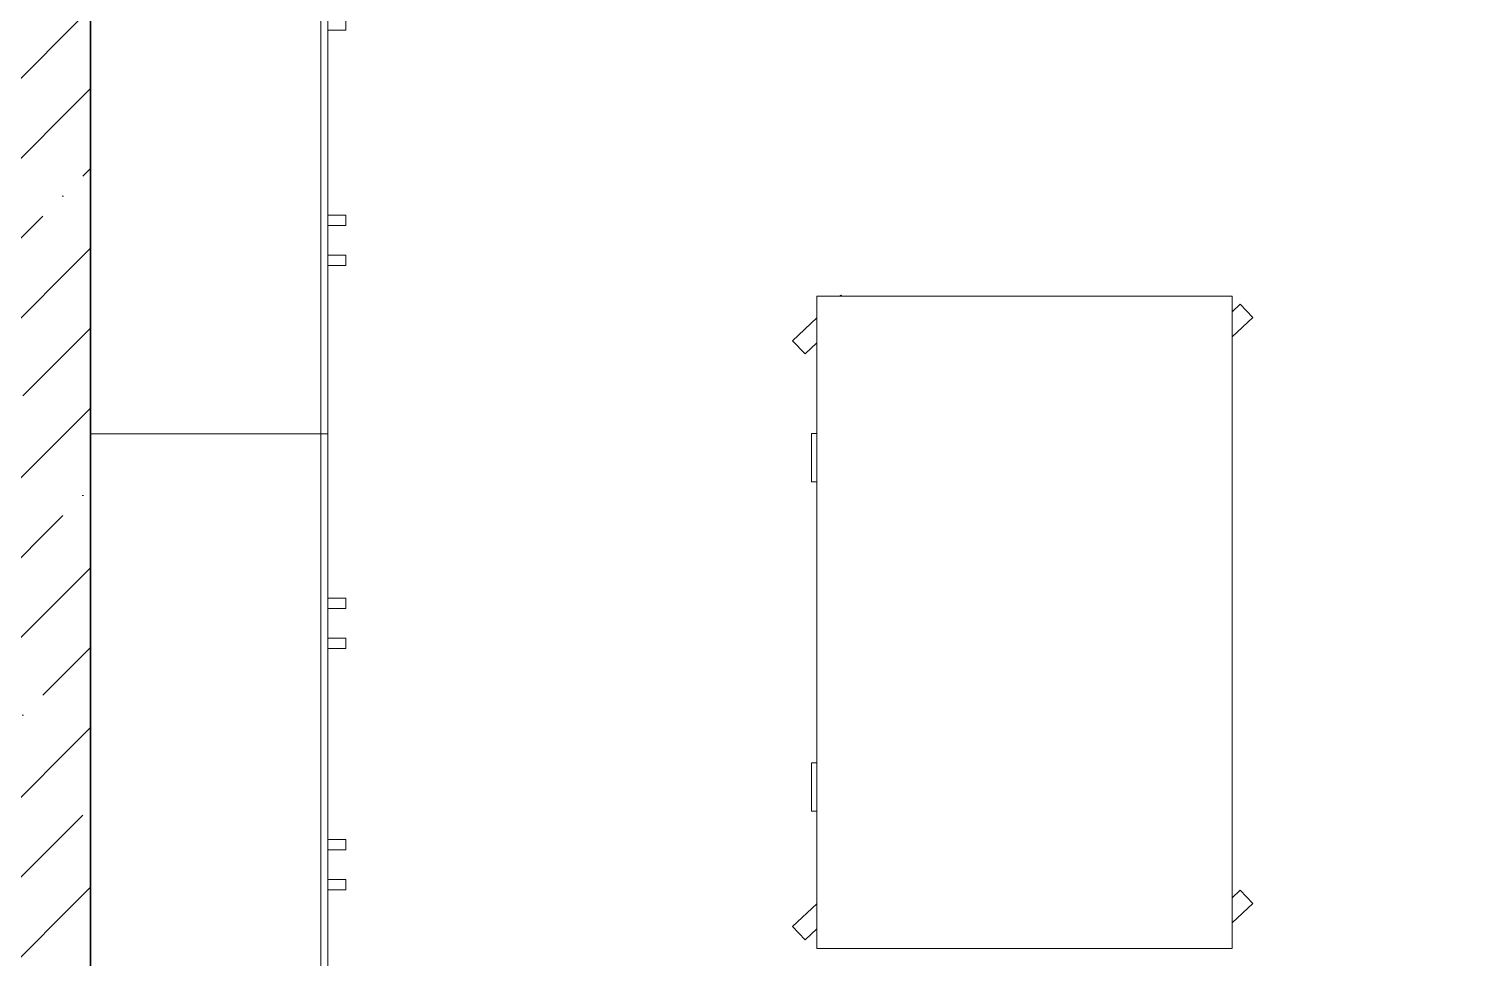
# Model space of a CAD drawing. Header units: millimetres. Extents: x 0 to 168960, y -92093 to 443706.
# Drawn here: x 5297 to 7747, y 206530 to 208096 of the extents above; entities that cross this region are included whole.
import ezdxf

# ---------------------------------------------------------------- set-up
doc = ezdxf.new("R2010")
doc.units = ezdxf.units.MM
doc.layers.add('_0', color=7, linetype='Continuous', lineweight=15)
doc.layers.add('АР_Сущ.Несущая стена', color=7, linetype='Continuous')

# ---------------------------------------------------------------- blocks, each defined once
blk = doc.blocks.new('2 ЭТАЖ')
at = {"layer": 'АР_Сущ.Несущая стена', "lineweight": 13, "ltscale": 10000}
h = blk.add_hatch(dxfattribs=at)
h.set_pattern_fill('ANSI35', color=8, scale=30)
h.paths.add_polyline_path([(113713.3, -117384.8), (113154.3, -117384.8), (113153.3, -125084.8), (114353.3, -125084.8), (114353.3, -124524.8), (113713.3, -124524.8), (113713.3, -118524.8), (120474.7, -118524.8), (120474.7, -118134.8), (120103.3, -118134.8), (120103.3, -117134.8), (119713.3, -117134.8), (119713.3, -118134.8), (113713.3, -118134.8)])
at = {"layer": 'АР_Сущ.Несущая стена', "color": 8, "linetype": 'Continuous', "lineweight": 35, "flags": 128}
blk.add_lwpolyline([(113713.3, -124524.8), (113713.3, -118524.8), (120474.7, -118524.8)], dxfattribs=at)
blk = doc.blocks.new('тумба 1450х400х750')
at = {"color": 8, "lineweight": 15, "ltscale": 100}
blk.add_line((-12776, 30271.1), (-14226, 30271.1), dxfattribs=at)
for points in [[(-13948.9, 30283.1), (-13931.6, 30283.1), (-13931.6, 30313.3), (-13948.9, 30313.3)], [(-13881.3, 30283.1), (-13863.9, 30283.1), (-13863.9, 30313.3), (-13881.3, 30313.3)], [(-13541.9, 30283.1), (-13524.5, 30283.1), (-13524.5, 30313.3), (-13541.9, 30313.3)], [(-13474.2, 30283.1), (-13456.9, 30283.1), (-13456.9, 30313.3), (-13474.2, 30313.3)], [(-13145, 30283.1), (-13127.6, 30283.1), (-13127.6, 30313.3), (-13145, 30313.3)], [(-13077.3, 30283.1), (-13060, 30283.1), (-13060, 30313.3), (-13077.3, 30313.3)], [(-12776, 29883.1), (-12776, 30283.1), (-14226, 30283.1), (-14226, 29883.1)]]:
    blk.add_lwpolyline(points, close=True, dxfattribs=at)
blk = doc.blocks.new('стол игровой 1100х700')
at = {"color": 8}
for points in [[(-13200.3, -57970.8), (-13213, -57957.3), (-13190.7, -57936.2), (-13158, -57970.8)], [(-12212, -57970.8), (-12224.8, -57957.3), (-12202.5, -57936.2), (-12169.8, -57970.8)], [(-13226.6, -58632.2), (-13228.2, -58630.5), (-13226.6, -58628.9)], [(-13147.9, -58670.8), (-13129.2, -58690.6), (-13151.5, -58711.7), (-13190.1, -58670.8)], [(-12913.3, -58670.8), (-12913.3, -58679.8), (-12995.1, -58679.8), (-12995.1, -58670.8)], [(-12439.8, -58670.8), (-12439.8, -58679.8), (-12358, -58679.8), (-12358, -58670.8)], [(-12159.6, -58670.8), (-12141, -58690.6), (-12163.3, -58711.7), (-12201.9, -58670.8)]]:
    blk.add_lwpolyline(points, dxfattribs=at)
blk.add_lwpolyline([(-13226.6, -58670.8), (-12126.6, -58670.8), (-12126.6, -57970.8), (-13226.6, -57970.8)], close=True, dxfattribs=at)

msp = doc.modelspace()

# ---------------------------------------------------------------- linework, layer by layer
at = {"layer": '_0'}
msp.add_lwpolyline([(13678.056, 204413.434), (5401.281, 204413.434), (5401.28, 210413.434), (13682.987, 210413.434)], close=True, dxfattribs=at)

# ---------------------------------------------------------------- block references
msp.add_blockref('2 ЭТАЖ', (-108312.065, 328938.23), dxfattribs=at)
at = {"layer": '_0', "rotation": 270}
for name, p in [('тумба 1450х400х750', (-24481.895, 194637.427)), ('стол игровой 1100х700', (65296.356, 194419.049)), ('тумба 1450х400х750', (-24481.895, 193187.427))]:
    msp.add_blockref(name, p, dxfattribs=at)

doc.saveas('drawing.dxf')
